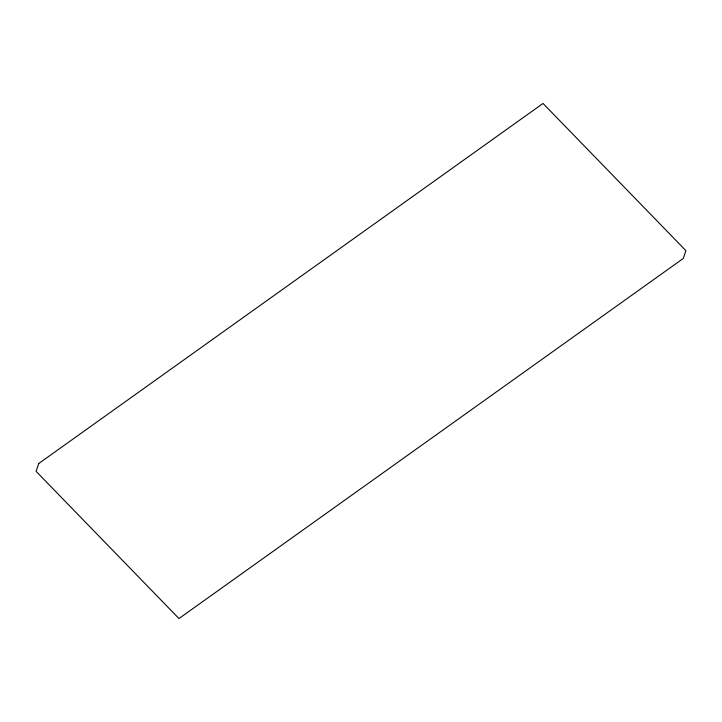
<?xml version="1.0" encoding="UTF-8"?>
<svg xmlns="http://www.w3.org/2000/svg" width="722" height="722" viewBox="0 0 722 722"><rect width="100%" height="100%" fill="white"/><g stroke="black" fill="none" stroke-linecap="round" stroke-linejoin="round"><path stroke-width="1.08" d="M38.708 463.551L36.1 471.349L178.966 618.555L683.292 258.449L685.9 250.651L543.034 103.445L38.708 463.551"/></g></svg>
